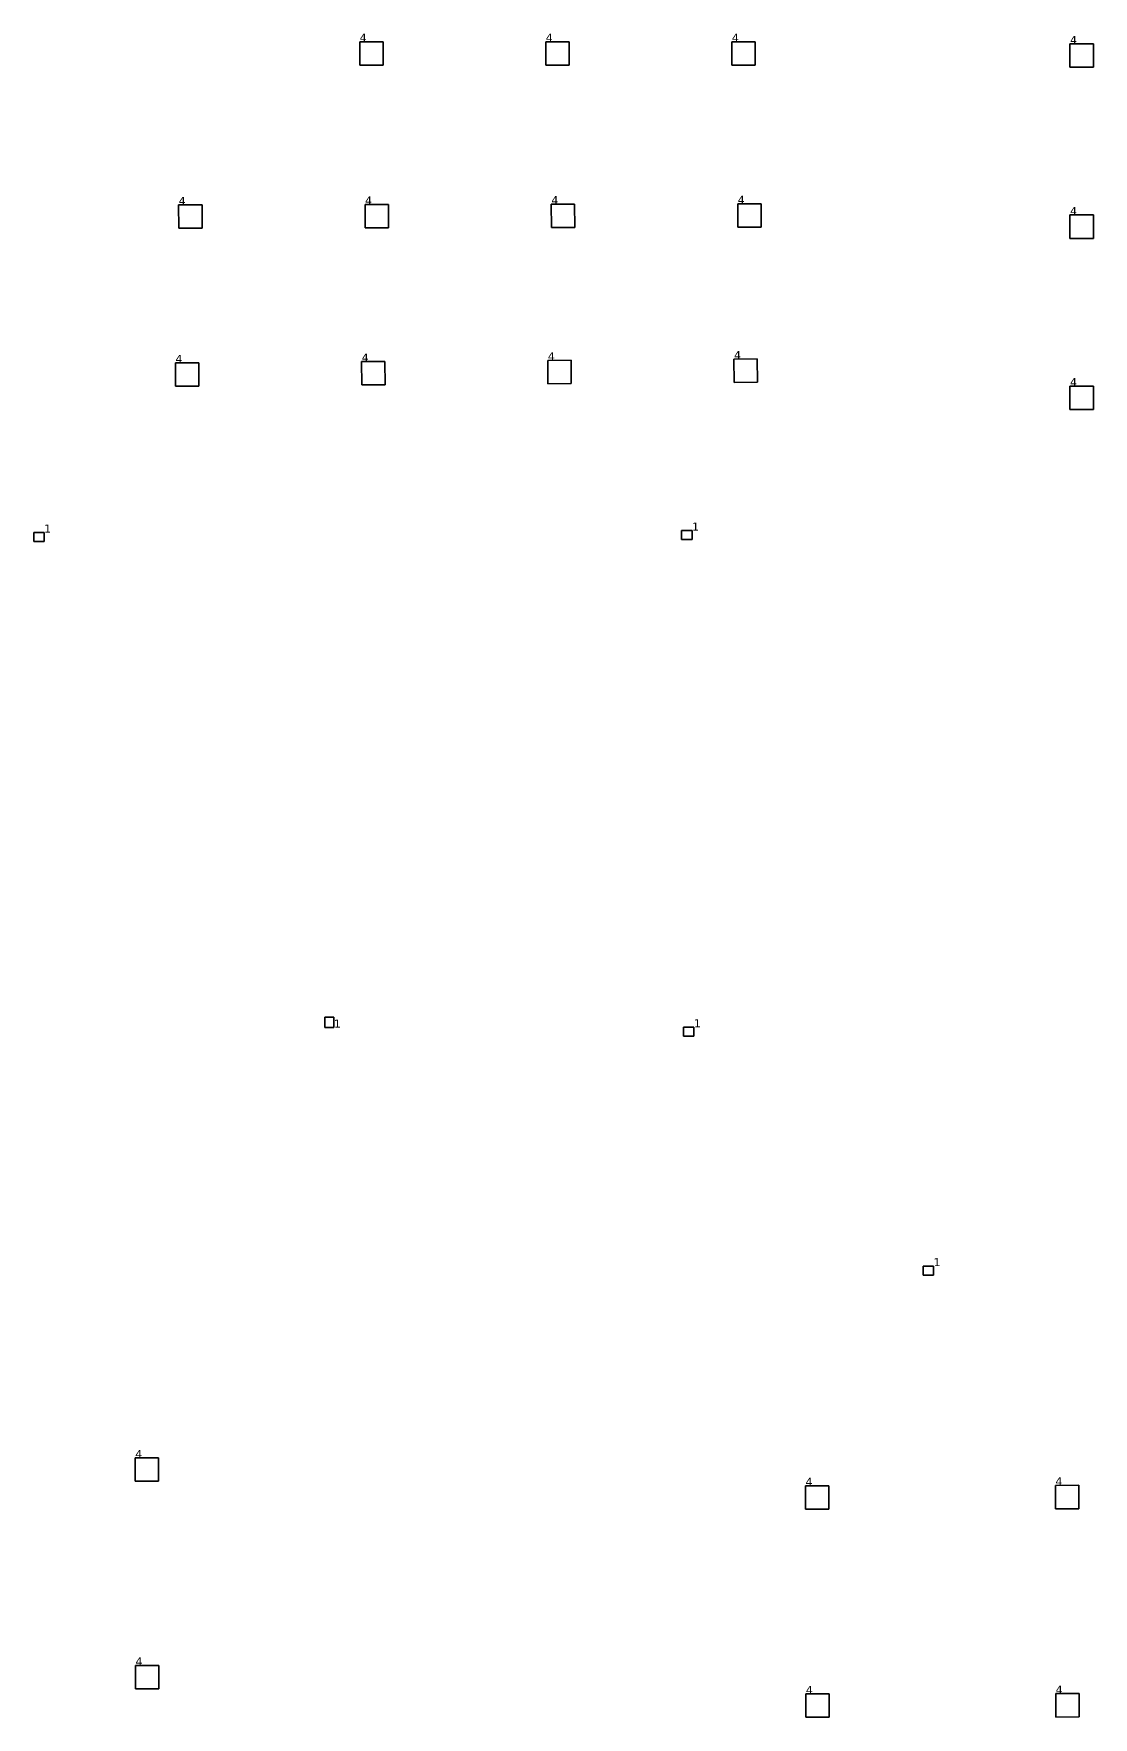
# Model space of a CAD drawing. Header units: inches. Extents: x -3 to 1235, y -1 to 963.
# Drawn here: x 104.77 to 128.6, y 105.28 to 143.14 of the extents above; entities that cross this region are included whole.
import ezdxf

# ---------------------------------------------------------------- set-up
doc = ezdxf.new("R2010")
doc.units = ezdxf.units.IN
doc.header["$MEASUREMENT"] = 0
doc.layers.add('DLX_TERR_LUM', color=7, linetype='Continuous', true_color=0x000000)
doc.layers.add('DLX_TERR_LUMKEY_IDX', color=7, linetype='Continuous', true_color=0x7f7f7f)
doc.styles.add('TableTextStyle', font='')
doc.styles.get('TableTextStyle').set_extended_font_data('VERDANA.TTF')

msp = doc.modelspace()

# ---------------------------------------------------------------- linework, layer by layer
at = {"layer": 'DLX_TERR_LUM'}
for points in [[(112.101, 142.437, 0), (112.101, 142.962, 0)], [(112.101, 142.962, 0), (112.101, 142.962, 0)], [(112.101, 142.962, 0), (112.101, 142.437, 0)], [(112.101, 142.962, 0), (112.626, 142.962, 0)], [(112.626, 142.962, 0), (112.101, 142.962, 0)], [(112.101, 142.962, 0), (112.101, 142.962, 0)], [(112.626, 142.962, 0), (112.101, 142.962, 0)], [(112.101, 142.962, 0), (112.101, 142.437, 0)], [(112.101, 142.437, 0), (112.101, 142.962, 0)], [(112.101, 142.962, 0), (112.626, 142.962, 0)], [(112.626, 142.962, 0), (112.626, 142.962, 0)], [(112.626, 142.962, 0), (112.626, 142.437, 0)], [(112.626, 142.437, 0), (112.626, 142.962, 0)], [(112.626, 142.962, 0), (112.626, 142.962, 0)], [(112.626, 142.437, 0), (112.626, 142.962, 0)], [(112.626, 142.962, 0), (112.626, 142.437, 0)], [(116.286, 142.437, 0), (116.286, 142.962, 0)], [(116.286, 142.962, 0), (116.286, 142.962, 0)], [(116.286, 142.962, 0), (116.286, 142.437, 0)], [(116.286, 142.962, 0), (116.811, 142.962, 0)], [(116.811, 142.962, 0), (116.286, 142.962, 0)], [(116.286, 142.962, 0), (116.286, 142.962, 0)], [(116.811, 142.962, 0), (116.286, 142.962, 0)], [(116.286, 142.962, 0), (116.286, 142.437, 0)], [(116.286, 142.437, 0), (116.286, 142.962, 0)], [(116.286, 142.962, 0), (116.811, 142.962, 0)], [(116.811, 142.962, 0), (116.811, 142.962, 0)], [(116.811, 142.962, 0), (116.811, 142.437, 0)], [(116.811, 142.437, 0), (116.811, 142.962, 0)], [(116.811, 142.962, 0), (116.811, 142.962, 0)], [(116.811, 142.437, 0), (116.811, 142.962, 0)], [(116.811, 142.962, 0), (116.811, 142.437, 0)], [(120.472, 142.437, 0), (120.472, 142.962, 0)], [(120.472, 142.962, 0), (120.472, 142.962, 0)], [(120.472, 142.962, 0), (120.472, 142.437, 0)], [(120.472, 142.962, 0), (120.997, 142.962, 0)], [(120.997, 142.962, 0), (120.472, 142.962, 0)], [(120.472, 142.962, 0), (120.472, 142.962, 0)], [(120.997, 142.962, 0), (120.472, 142.962, 0)], [(120.472, 142.962, 0), (120.472, 142.437, 0)], [(120.472, 142.437, 0), (120.472, 142.962, 0)], [(120.472, 142.962, 0), (120.997, 142.962, 0)], [(120.997, 142.962, 0), (120.997, 142.962, 0)], [(120.997, 142.962, 0), (120.997, 142.437, 0)], [(120.997, 142.437, 0), (120.997, 142.962, 0)], [(120.997, 142.962, 0), (120.997, 142.962, 0)], [(120.997, 142.437, 0), (120.997, 142.962, 0)], [(120.997, 142.962, 0), (120.997, 142.437, 0)], [(128.076, 142.387, 0), (128.076, 142.912, 0)], [(128.076, 142.912, 0), (128.076, 142.912, 0)], [(128.076, 142.912, 0), (128.076, 142.387, 0)], [(128.076, 142.912, 0), (128.601, 142.912, 0)], [(128.601, 142.912, 0), (128.076, 142.912, 0)], [(128.076, 142.912, 0), (128.076, 142.912, 0)], [(128.601, 142.912, 0), (128.076, 142.912, 0)], [(128.076, 142.912, 0), (128.076, 142.387, 0)], [(128.076, 142.387, 0), (128.076, 142.912, 0)], [(128.076, 142.912, 0), (128.601, 142.912, 0)], [(128.601, 142.912, 0), (128.601, 142.912, 0)], [(128.601, 142.912, 0), (128.601, 142.387, 0)], [(128.601, 142.387, 0), (128.601, 142.912, 0)], [(128.601, 142.912, 0), (128.601, 142.912, 0)], [(128.601, 142.387, 0), (128.601, 142.912, 0)], [(128.601, 142.912, 0), (128.601, 142.387, 0)], [(112.626, 142.437, 0), (112.101, 142.437, 0)], [(112.101, 142.437, 0), (112.101, 142.437, 0)], [(112.101, 142.437, 0), (112.626, 142.437, 0)], [(112.101, 142.437, 0), (112.101, 142.437, 0)], [(112.101, 142.437, 0), (112.626, 142.437, 0)], [(112.626, 142.437, 0), (112.101, 142.437, 0)], [(112.626, 142.437, 0), (112.626, 142.437, 0)], [(112.626, 142.437, 0), (112.626, 142.437, 0)], [(116.811, 142.437, 0), (116.286, 142.437, 0)], [(116.286, 142.437, 0), (116.286, 142.437, 0)], [(116.286, 142.437, 0), (116.811, 142.437, 0)], [(116.286, 142.437, 0), (116.286, 142.437, 0)], [(116.286, 142.437, 0), (116.811, 142.437, 0)], [(116.811, 142.437, 0), (116.286, 142.437, 0)], [(116.811, 142.437, 0), (116.811, 142.437, 0)], [(116.811, 142.437, 0), (116.811, 142.437, 0)], [(120.997, 142.437, 0), (120.472, 142.437, 0)], [(120.472, 142.437, 0), (120.472, 142.437, 0)], [(120.472, 142.437, 0), (120.997, 142.437, 0)], [(120.472, 142.437, 0), (120.472, 142.437, 0)], [(120.472, 142.437, 0), (120.997, 142.437, 0)], [(120.997, 142.437, 0), (120.472, 142.437, 0)], [(120.997, 142.437, 0), (120.997, 142.437, 0)], [(120.997, 142.437, 0), (120.997, 142.437, 0)], [(128.601, 142.387, 0), (128.076, 142.387, 0)], [(128.076, 142.387, 0), (128.076, 142.387, 0)], [(128.076, 142.387, 0), (128.601, 142.387, 0)], [(128.076, 142.387, 0), (128.076, 142.387, 0)], [(128.076, 142.387, 0), (128.601, 142.387, 0)], [(128.601, 142.387, 0), (128.076, 142.387, 0)], [(128.601, 142.387, 0), (128.601, 142.387, 0)], [(128.601, 142.387, 0), (128.601, 142.387, 0)], [(108.03, 139.293, 0), (108.555, 139.294, 0)], [(108.555, 139.294, 0), (108.03, 139.293, 0)], [(108.555, 139.294, 0), (108.03, 139.293, 0)], [(108.03, 139.293, 0), (108.555, 139.294, 0)], [(108.031, 138.768, 0), (108.03, 139.293, 0)], [(108.03, 139.293, 0), (108.03, 139.293, 0)], [(108.03, 139.293, 0), (108.031, 138.768, 0)], [(108.03, 139.293, 0), (108.03, 139.293, 0)], [(108.03, 139.293, 0), (108.031, 138.768, 0)], [(108.031, 138.768, 0), (108.03, 139.293, 0)], [(108.555, 139.294, 0), (108.555, 139.294, 0)], [(108.555, 139.294, 0), (108.556, 138.769, 0)], [(108.556, 138.769, 0), (108.555, 139.294, 0)], [(108.555, 139.294, 0), (108.555, 139.294, 0)], [(108.556, 138.769, 0), (108.555, 139.294, 0)], [(108.555, 139.294, 0), (108.556, 138.769, 0)], [(112.221, 139.301, 0), (112.746, 139.302, 0)], [(112.746, 139.302, 0), (112.221, 139.301, 0)], [(112.746, 139.302, 0), (112.221, 139.301, 0)], [(112.221, 139.301, 0), (112.746, 139.302, 0)], [(112.222, 138.776, 0), (112.221, 139.301, 0)], [(112.221, 139.301, 0), (112.221, 139.301, 0)], [(112.221, 139.301, 0), (112.222, 138.776, 0)], [(112.221, 139.301, 0), (112.221, 139.301, 0)], [(112.221, 139.301, 0), (112.222, 138.776, 0)], [(112.222, 138.776, 0), (112.221, 139.301, 0)], [(112.746, 139.302, 0), (112.746, 139.302, 0)], [(112.746, 139.302, 0), (112.747, 138.777, 0)], [(112.747, 138.777, 0), (112.746, 139.302, 0)], [(112.746, 139.302, 0), (112.746, 139.302, 0)], [(112.747, 138.777, 0), (112.746, 139.302, 0)], [(112.746, 139.302, 0), (112.747, 138.777, 0)], [(116.411, 139.309, 0), (116.936, 139.31, 0)], [(116.936, 139.31, 0), (116.411, 139.309, 0)], [(116.936, 139.31, 0), (116.411, 139.309, 0)], [(116.411, 139.309, 0), (116.936, 139.31, 0)], [(116.412, 138.784, 0), (116.411, 139.309, 0)], [(116.411, 139.309, 0), (116.411, 139.309, 0)], [(116.411, 139.309, 0), (116.412, 138.784, 0)], [(116.411, 139.309, 0), (116.411, 139.309, 0)], [(116.411, 139.309, 0), (116.412, 138.784, 0)], [(116.412, 138.784, 0), (116.411, 139.309, 0)], [(116.936, 139.31, 0), (116.936, 139.31, 0)], [(116.936, 139.31, 0), (116.937, 138.785, 0)], [(116.937, 138.785, 0), (116.936, 139.31, 0)], [(116.936, 139.31, 0), (116.936, 139.31, 0)], [(116.937, 138.785, 0), (116.936, 139.31, 0)], [(116.936, 139.31, 0), (116.937, 138.785, 0)], [(120.602, 139.317, 0), (121.127, 139.318, 0)], [(121.127, 139.318, 0), (120.602, 139.317, 0)], [(121.127, 139.318, 0), (120.602, 139.317, 0)], [(120.602, 139.317, 0), (121.127, 139.318, 0)], [(120.603, 138.792, 0), (120.602, 139.317, 0)], [(120.602, 139.317, 0), (120.602, 139.317, 0)], [(120.602, 139.317, 0), (120.603, 138.792, 0)], [(120.602, 139.317, 0), (120.602, 139.317, 0)], [(120.602, 139.317, 0), (120.603, 138.792, 0)], [(120.603, 138.792, 0), (120.602, 139.317, 0)], [(121.127, 139.318, 0), (121.127, 139.318, 0)], [(121.127, 139.318, 0), (121.128, 138.793, 0)], [(121.128, 138.793, 0), (121.127, 139.318, 0)], [(121.127, 139.318, 0), (121.127, 139.318, 0)], [(121.128, 138.793, 0), (121.127, 139.318, 0)], [(121.127, 139.318, 0), (121.128, 138.793, 0)], [(128.076, 138.54, 0), (128.076, 139.065, 0)], [(128.076, 139.065, 0), (128.076, 139.065, 0)], [(128.076, 139.065, 0), (128.076, 138.54, 0)], [(128.076, 139.065, 0), (128.601, 139.065, 0)], [(128.601, 139.065, 0), (128.076, 139.065, 0)], [(128.076, 139.065, 0), (128.076, 139.065, 0)], [(128.601, 139.065, 0), (128.076, 139.065, 0)], [(128.076, 139.065, 0), (128.076, 138.54, 0)], [(128.076, 138.54, 0), (128.076, 139.065, 0)], [(128.076, 139.065, 0), (128.601, 139.065, 0)], [(128.601, 139.065, 0), (128.601, 139.065, 0)], [(128.601, 139.065, 0), (128.601, 138.54, 0)], [(128.601, 138.54, 0), (128.601, 139.065, 0)], [(128.601, 139.065, 0), (128.601, 139.065, 0)], [(128.601, 138.54, 0), (128.601, 139.065, 0)], [(128.601, 139.065, 0), (128.601, 138.54, 0)], [(108.556, 138.769, 0), (108.031, 138.768, 0)], [(108.031, 138.768, 0), (108.556, 138.769, 0)], [(108.031, 138.768, 0), (108.556, 138.769, 0)], [(108.556, 138.769, 0), (108.031, 138.768, 0)], [(108.031, 138.768, 0), (108.031, 138.768, 0)], [(108.031, 138.768, 0), (108.031, 138.768, 0)], [(108.556, 138.769, 0), (108.556, 138.769, 0)], [(108.556, 138.769, 0), (108.556, 138.769, 0)], [(112.747, 138.777, 0), (112.222, 138.776, 0)], [(112.222, 138.776, 0), (112.747, 138.777, 0)], [(112.222, 138.776, 0), (112.747, 138.777, 0)], [(112.747, 138.777, 0), (112.222, 138.776, 0)], [(112.222, 138.776, 0), (112.222, 138.776, 0)], [(112.222, 138.776, 0), (112.222, 138.776, 0)], [(112.747, 138.777, 0), (112.747, 138.777, 0)], [(112.747, 138.777, 0), (112.747, 138.777, 0)], [(116.937, 138.785, 0), (116.412, 138.784, 0)], [(116.412, 138.784, 0), (116.937, 138.785, 0)], [(116.412, 138.784, 0), (116.937, 138.785, 0)], [(116.937, 138.785, 0), (116.412, 138.784, 0)], [(116.412, 138.784, 0), (116.412, 138.784, 0)], [(116.412, 138.784, 0), (116.412, 138.784, 0)], [(116.937, 138.785, 0), (116.937, 138.785, 0)], [(116.937, 138.785, 0), (116.937, 138.785, 0)], [(121.128, 138.793, 0), (120.603, 138.792, 0)], [(120.603, 138.792, 0), (121.128, 138.793, 0)], [(120.603, 138.792, 0), (121.128, 138.793, 0)], [(121.128, 138.793, 0), (120.603, 138.792, 0)], [(120.603, 138.792, 0), (120.603, 138.792, 0)], [(120.603, 138.792, 0), (120.603, 138.792, 0)], [(121.128, 138.793, 0), (121.128, 138.793, 0)], [(121.128, 138.793, 0), (121.128, 138.793, 0)], [(128.601, 138.54, 0), (128.076, 138.54, 0)], [(128.076, 138.54, 0), (128.076, 138.54, 0)], [(128.076, 138.54, 0), (128.601, 138.54, 0)], [(128.076, 138.54, 0), (128.076, 138.54, 0)], [(128.076, 138.54, 0), (128.601, 138.54, 0)], [(128.601, 138.54, 0), (128.076, 138.54, 0)], [(128.601, 138.54, 0), (128.601, 138.54, 0)], [(128.601, 138.54, 0), (128.601, 138.54, 0)], [(107.958, 135.74, 0), (108.483, 135.743, 0)], [(108.483, 135.743, 0), (107.958, 135.74, 0)], [(108.483, 135.743, 0), (107.958, 135.74, 0)], [(107.958, 135.74, 0), (108.483, 135.743, 0)], [(107.962, 135.215, 0), (107.958, 135.74, 0)], [(107.958, 135.74, 0), (107.958, 135.74, 0)], [(107.958, 135.74, 0), (107.962, 135.215, 0)], [(107.958, 135.74, 0), (107.958, 135.74, 0)], [(107.958, 135.74, 0), (107.962, 135.215, 0)], [(107.962, 135.215, 0), (107.958, 135.74, 0)], [(108.483, 135.743, 0), (108.483, 135.743, 0)], [(108.483, 135.743, 0), (108.487, 135.218, 0)], [(108.487, 135.218, 0), (108.483, 135.743, 0)], [(108.483, 135.743, 0), (108.483, 135.743, 0)], [(108.487, 135.218, 0), (108.483, 135.743, 0)], [(108.483, 135.743, 0), (108.487, 135.218, 0)], [(112.145, 135.768, 0), (112.67, 135.771, 0)], [(112.67, 135.771, 0), (112.145, 135.768, 0)], [(112.67, 135.771, 0), (112.145, 135.768, 0)], [(112.145, 135.768, 0), (112.67, 135.771, 0)], [(112.149, 135.243, 0), (112.145, 135.768, 0)], [(112.145, 135.768, 0), (112.145, 135.768, 0)], [(112.145, 135.768, 0), (112.149, 135.243, 0)], [(112.145, 135.768, 0), (112.145, 135.768, 0)], [(112.145, 135.768, 0), (112.149, 135.243, 0)], [(112.149, 135.243, 0), (112.145, 135.768, 0)], [(112.67, 135.771, 0), (112.67, 135.771, 0)], [(112.67, 135.771, 0), (112.674, 135.246, 0)], [(112.674, 135.246, 0), (112.67, 135.771, 0)], [(112.67, 135.771, 0), (112.67, 135.771, 0)], [(112.674, 135.246, 0), (112.67, 135.771, 0)], [(112.67, 135.771, 0), (112.674, 135.246, 0)], [(116.332, 135.796, 0), (116.857, 135.8, 0)], [(116.857, 135.8, 0), (116.332, 135.796, 0)], [(116.857, 135.8, 0), (116.332, 135.796, 0)], [(116.332, 135.796, 0), (116.857, 135.8, 0)], [(116.335, 135.271, 0), (116.332, 135.796, 0)], [(116.332, 135.796, 0), (116.332, 135.796, 0)], [(116.332, 135.796, 0), (116.335, 135.271, 0)], [(116.332, 135.796, 0), (116.332, 135.796, 0)], [(116.332, 135.796, 0), (116.335, 135.271, 0)], [(116.335, 135.271, 0), (116.332, 135.796, 0)], [(116.857, 135.8, 0), (116.857, 135.8, 0)], [(116.857, 135.8, 0), (116.86, 135.275, 0)], [(116.86, 135.275, 0), (116.857, 135.8, 0)], [(116.857, 135.8, 0), (116.857, 135.8, 0)], [(116.86, 135.275, 0), (116.857, 135.8, 0)], [(116.857, 135.8, 0), (116.86, 135.275, 0)], [(120.519, 135.824, 0), (121.044, 135.828, 0)], [(121.044, 135.828, 0), (120.519, 135.824, 0)], [(121.044, 135.828, 0), (120.519, 135.824, 0)], [(120.519, 135.824, 0), (121.044, 135.828, 0)], [(120.522, 135.299, 0), (120.519, 135.824, 0)], [(120.519, 135.824, 0), (120.519, 135.824, 0)], [(120.519, 135.824, 0), (120.522, 135.299, 0)], [(120.519, 135.824, 0), (120.519, 135.824, 0)], [(120.519, 135.824, 0), (120.522, 135.299, 0)], [(120.522, 135.299, 0), (120.519, 135.824, 0)], [(121.044, 135.828, 0), (121.044, 135.828, 0)], [(121.044, 135.828, 0), (121.047, 135.303, 0)], [(121.047, 135.303, 0), (121.044, 135.828, 0)], [(121.044, 135.828, 0), (121.044, 135.828, 0)], [(121.047, 135.303, 0), (121.044, 135.828, 0)], [(121.044, 135.828, 0), (121.047, 135.303, 0)], [(108.487, 135.218, 0), (107.962, 135.215, 0)], [(107.962, 135.215, 0), (108.487, 135.218, 0)], [(107.962, 135.215, 0), (108.487, 135.218, 0)], [(108.487, 135.218, 0), (107.962, 135.215, 0)], [(107.962, 135.215, 0), (107.962, 135.215, 0)], [(107.962, 135.215, 0), (107.962, 135.215, 0)], [(108.487, 135.218, 0), (108.487, 135.218, 0)], [(108.487, 135.218, 0), (108.487, 135.218, 0)], [(112.674, 135.246, 0), (112.149, 135.243, 0)], [(112.149, 135.243, 0), (112.674, 135.246, 0)], [(112.149, 135.243, 0), (112.674, 135.246, 0)], [(112.674, 135.246, 0), (112.149, 135.243, 0)], [(112.149, 135.243, 0), (112.149, 135.243, 0)], [(112.149, 135.243, 0), (112.149, 135.243, 0)], [(112.674, 135.246, 0), (112.674, 135.246, 0)], [(112.674, 135.246, 0), (112.674, 135.246, 0)], [(116.86, 135.275, 0), (116.335, 135.271, 0)], [(116.335, 135.271, 0), (116.86, 135.275, 0)], [(116.335, 135.271, 0), (116.86, 135.275, 0)], [(116.86, 135.275, 0), (116.335, 135.271, 0)], [(116.335, 135.271, 0), (116.335, 135.271, 0)], [(116.335, 135.271, 0), (116.335, 135.271, 0)], [(116.86, 135.275, 0), (116.86, 135.275, 0)], [(116.86, 135.275, 0), (116.86, 135.275, 0)], [(121.047, 135.303, 0), (120.522, 135.299, 0)], [(120.522, 135.299, 0), (121.047, 135.303, 0)], [(120.522, 135.299, 0), (121.047, 135.303, 0)], [(121.047, 135.303, 0), (120.522, 135.299, 0)], [(120.522, 135.299, 0), (120.522, 135.299, 0)], [(120.522, 135.299, 0), (120.522, 135.299, 0)], [(121.047, 135.303, 0), (121.047, 135.303, 0)], [(121.047, 135.303, 0), (121.047, 135.303, 0)], [(128.076, 134.693, 0), (128.076, 135.218, 0)], [(128.076, 135.218, 0), (128.076, 135.218, 0)], [(128.076, 135.218, 0), (128.076, 134.693, 0)], [(128.076, 135.218, 0), (128.601, 135.218, 0)], [(128.601, 135.218, 0), (128.076, 135.218, 0)], [(128.076, 135.218, 0), (128.076, 135.218, 0)], [(128.601, 135.218, 0), (128.076, 135.218, 0)], [(128.076, 135.218, 0), (128.076, 134.693, 0)], [(128.076, 134.693, 0), (128.076, 135.218, 0)], [(128.076, 135.218, 0), (128.601, 135.218, 0)], [(128.601, 135.218, 0), (128.601, 135.218, 0)], [(128.601, 135.218, 0), (128.601, 134.693, 0)], [(128.601, 134.693, 0), (128.601, 135.218, 0)], [(128.601, 135.218, 0), (128.601, 135.218, 0)], [(128.601, 134.693, 0), (128.601, 135.218, 0)], [(128.601, 135.218, 0), (128.601, 134.693, 0)], [(128.601, 134.693, 0), (128.076, 134.693, 0)], [(128.076, 134.693, 0), (128.076, 134.693, 0)], [(128.076, 134.693, 0), (128.601, 134.693, 0)], [(128.076, 134.693, 0), (128.076, 134.693, 0)], [(128.076, 134.693, 0), (128.601, 134.693, 0)], [(128.601, 134.693, 0), (128.076, 134.693, 0)], [(128.601, 134.693, 0), (128.601, 134.693, 0)], [(128.601, 134.693, 0), (128.601, 134.693, 0)], [(104.769, 131.923, 0), (105.004, 131.924, 0)], [(105.004, 131.924, 0), (104.769, 131.923, 0)], [(105.004, 131.924, 0), (104.769, 131.923, 0)], [(104.769, 131.923, 0), (105.004, 131.924, 0)], [(104.77, 131.723, 0), (104.769, 131.923, 0)], [(104.769, 131.923, 0), (104.769, 131.923, 0)], [(104.769, 131.923, 0), (104.77, 131.723, 0)], [(104.769, 131.923, 0), (104.769, 131.923, 0)], [(104.769, 131.923, 0), (104.77, 131.723, 0)], [(104.77, 131.723, 0), (104.769, 131.923, 0)], [(105.004, 131.924, 0), (105.005, 131.724, 0)], [(105.005, 131.724, 0), (105.004, 131.924, 0)], [(105.004, 131.924, 0), (105.004, 131.924, 0)], [(105.004, 131.924, 0), (105.004, 131.924, 0)], [(105.005, 131.724, 0), (105.004, 131.924, 0)], [(105.004, 131.924, 0), (105.005, 131.724, 0)], [(119.34, 131.967, 0), (119.575, 131.968, 0)], [(119.575, 131.968, 0), (119.34, 131.967, 0)], [(119.575, 131.968, 0), (119.34, 131.967, 0)], [(119.34, 131.967, 0), (119.575, 131.968, 0)], [(119.341, 131.767, 0), (119.34, 131.967, 0)], [(119.34, 131.967, 0), (119.34, 131.967, 0)], [(119.34, 131.967, 0), (119.341, 131.767, 0)], [(119.34, 131.967, 0), (119.34, 131.967, 0)], [(119.34, 131.967, 0), (119.341, 131.767, 0)], [(119.341, 131.767, 0), (119.34, 131.967, 0)], [(119.576, 131.768, 0), (119.341, 131.767, 0)], [(119.341, 131.767, 0), (119.576, 131.768, 0)], [(119.341, 131.767, 0), (119.576, 131.768, 0)], [(119.576, 131.768, 0), (119.341, 131.767, 0)], [(119.341, 131.767, 0), (119.341, 131.767, 0)], [(119.341, 131.767, 0), (119.341, 131.767, 0)], [(119.575, 131.968, 0), (119.576, 131.768, 0)], [(119.576, 131.768, 0), (119.575, 131.968, 0)], [(119.575, 131.968, 0), (119.575, 131.968, 0)], [(119.575, 131.968, 0), (119.575, 131.968, 0)], [(119.576, 131.768, 0), (119.575, 131.968, 0)], [(119.575, 131.968, 0), (119.576, 131.768, 0)], [(119.576, 131.768, 0), (119.576, 131.768, 0)], [(119.576, 131.768, 0), (119.576, 131.768, 0)], [(105.005, 131.724, 0), (104.77, 131.723, 0)], [(104.77, 131.723, 0), (105.005, 131.724, 0)], [(104.77, 131.723, 0), (105.005, 131.724, 0)], [(105.005, 131.724, 0), (104.77, 131.723, 0)], [(104.77, 131.723, 0), (104.77, 131.723, 0)], [(104.77, 131.723, 0), (104.77, 131.723, 0)], [(105.005, 131.724, 0), (105.005, 131.724, 0)], [(105.005, 131.724, 0), (105.005, 131.724, 0)], [(111.321, 121.027, 0), (111.521, 121.027, 0)], [(111.521, 121.027, 0), (111.321, 121.027, 0)], [(111.321, 121.027, 0), (111.321, 121.027, 0)], [(111.321, 120.792, 0), (111.321, 121.027, 0)], [(111.321, 121.027, 0), (111.321, 121.027, 0)], [(111.321, 121.027, 0), (111.321, 120.792, 0)], [(111.521, 121.027, 0), (111.321, 121.027, 0)], [(111.321, 121.027, 0), (111.321, 120.792, 0)], [(111.321, 121.027, 0), (111.521, 121.027, 0)], [(111.321, 120.792, 0), (111.321, 121.027, 0)], [(111.521, 120.792, 0), (111.321, 120.792, 0)], [(111.321, 120.792, 0), (111.321, 120.792, 0)], [(111.321, 120.792, 0), (111.521, 120.792, 0)], [(111.321, 120.792, 0), (111.321, 120.792, 0)], [(111.321, 120.792, 0), (111.521, 120.792, 0)], [(111.521, 120.792, 0), (111.321, 120.792, 0)], [(111.521, 121.027, 0), (111.521, 121.027, 0)], [(111.521, 121.027, 0), (111.521, 120.792, 0)], [(111.521, 120.792, 0), (111.521, 121.027, 0)], [(111.521, 121.027, 0), (111.521, 121.027, 0)], [(111.521, 120.792, 0), (111.521, 121.027, 0)], [(111.521, 121.027, 0), (111.521, 120.792, 0)], [(111.521, 120.792, 0), (111.521, 120.792, 0)], [(111.521, 120.792, 0), (111.521, 120.792, 0)], [(119.382, 120.6, 0), (119.382, 120.8, 0)], [(119.382, 120.8, 0), (119.382, 120.8, 0)], [(119.382, 120.8, 0), (119.382, 120.6, 0)], [(119.382, 120.8, 0), (119.618, 120.8, 0)], [(119.618, 120.8, 0), (119.382, 120.8, 0)], [(119.382, 120.8, 0), (119.382, 120.8, 0)], [(119.382, 120.8, 0), (119.382, 120.6, 0)], [(119.618, 120.8, 0), (119.382, 120.8, 0)], [(119.382, 120.6, 0), (119.382, 120.8, 0)], [(119.382, 120.8, 0), (119.618, 120.8, 0)], [(119.618, 120.8, 0), (119.618, 120.6, 0)], [(119.618, 120.6, 0), (119.618, 120.8, 0)], [(119.618, 120.8, 0), (119.618, 120.8, 0)], [(119.618, 120.8, 0), (119.618, 120.8, 0)], [(119.618, 120.6, 0), (119.618, 120.8, 0)], [(119.618, 120.8, 0), (119.618, 120.6, 0)], [(119.618, 120.6, 0), (119.382, 120.6, 0)], [(119.382, 120.6, 0), (119.382, 120.6, 0)], [(119.382, 120.6, 0), (119.618, 120.6, 0)], [(119.382, 120.6, 0), (119.382, 120.6, 0)], [(119.382, 120.6, 0), (119.618, 120.6, 0)], [(119.618, 120.6, 0), (119.382, 120.6, 0)], [(119.618, 120.6, 0), (119.618, 120.6, 0)], [(119.618, 120.6, 0), (119.618, 120.6, 0)], [(124.774, 115.426, 0), (125.009, 115.427, 0)], [(125.009, 115.427, 0), (124.774, 115.426, 0)], [(125.009, 115.427, 0), (124.774, 115.426, 0)], [(124.774, 115.426, 0), (125.009, 115.427, 0)], [(124.774, 115.226, 0), (124.774, 115.426, 0)], [(124.774, 115.426, 0), (124.774, 115.426, 0)], [(124.774, 115.426, 0), (124.774, 115.226, 0)], [(124.774, 115.426, 0), (124.774, 115.426, 0)], [(124.774, 115.426, 0), (124.774, 115.226, 0)], [(124.774, 115.226, 0), (124.774, 115.426, 0)], [(125.009, 115.227, 0), (124.774, 115.226, 0)], [(124.774, 115.226, 0), (125.009, 115.227, 0)], [(124.774, 115.226, 0), (125.009, 115.227, 0)], [(125.009, 115.227, 0), (124.774, 115.226, 0)], [(124.774, 115.226, 0), (124.774, 115.226, 0)], [(124.774, 115.226, 0), (124.774, 115.226, 0)], [(125.009, 115.427, 0), (125.009, 115.227, 0)], [(125.009, 115.227, 0), (125.009, 115.427, 0)], [(125.009, 115.427, 0), (125.009, 115.427, 0)], [(125.009, 115.427, 0), (125.009, 115.427, 0)], [(125.009, 115.227, 0), (125.009, 115.427, 0)], [(125.009, 115.427, 0), (125.009, 115.227, 0)], [(125.009, 115.227, 0), (125.009, 115.227, 0)], [(125.009, 115.227, 0), (125.009, 115.227, 0)], [(107.053, 111.113, 0), (107.578, 111.114, 0)], [(107.578, 111.114, 0), (107.053, 111.113, 0)], [(107.578, 111.114, 0), (107.053, 111.113, 0)], [(107.053, 111.113, 0), (107.578, 111.114, 0)], [(107.054, 110.588, 0), (107.053, 111.113, 0)], [(107.053, 111.113, 0), (107.053, 111.113, 0)], [(107.053, 111.113, 0), (107.054, 110.588, 0)], [(107.053, 111.113, 0), (107.053, 111.113, 0)], [(107.053, 111.113, 0), (107.054, 110.588, 0)], [(107.054, 110.588, 0), (107.053, 111.113, 0)], [(107.578, 111.114, 0), (107.578, 111.114, 0)], [(107.578, 111.114, 0), (107.579, 110.589, 0)], [(107.579, 110.589, 0), (107.578, 111.114, 0)], [(107.578, 111.114, 0), (107.578, 111.114, 0)], [(107.579, 110.589, 0), (107.578, 111.114, 0)], [(107.578, 111.114, 0), (107.579, 110.589, 0)], [(107.579, 110.589, 0), (107.054, 110.588, 0)], [(107.054, 110.588, 0), (107.579, 110.589, 0)], [(107.054, 110.588, 0), (107.579, 110.589, 0)], [(107.579, 110.589, 0), (107.054, 110.588, 0)], [(107.054, 110.588, 0), (107.054, 110.588, 0)], [(107.054, 110.588, 0), (107.054, 110.588, 0)], [(107.579, 110.589, 0), (107.579, 110.589, 0)], [(107.579, 110.589, 0), (107.579, 110.589, 0)], [(122.129, 110.489, 0), (122.654, 110.49, 0)], [(122.654, 110.49, 0), (122.129, 110.489, 0)], [(122.654, 110.49, 0), (122.129, 110.489, 0)], [(122.129, 110.489, 0), (122.654, 110.49, 0)], [(122.13, 109.964, 0), (122.129, 110.489, 0)], [(122.129, 110.489, 0), (122.129, 110.489, 0)], [(122.129, 110.489, 0), (122.13, 109.964, 0)], [(122.129, 110.489, 0), (122.129, 110.489, 0)], [(122.129, 110.489, 0), (122.13, 109.964, 0)], [(122.13, 109.964, 0), (122.129, 110.489, 0)], [(122.654, 110.49, 0), (122.654, 110.49, 0)], [(122.654, 110.49, 0), (122.655, 109.965, 0)], [(122.655, 109.965, 0), (122.654, 110.49, 0)], [(122.654, 110.49, 0), (122.654, 110.49, 0)], [(122.655, 109.965, 0), (122.654, 110.49, 0)], [(122.654, 110.49, 0), (122.655, 109.965, 0)], [(127.747, 110.497, 0), (128.272, 110.498, 0)], [(128.272, 110.498, 0), (127.747, 110.497, 0)], [(128.272, 110.498, 0), (127.747, 110.497, 0)], [(127.747, 110.497, 0), (128.272, 110.498, 0)], [(127.748, 109.972, 0), (127.747, 110.497, 0)], [(127.747, 110.497, 0), (127.747, 110.497, 0)], [(127.747, 110.497, 0), (127.748, 109.972, 0)], [(127.747, 110.497, 0), (127.747, 110.497, 0)], [(127.747, 110.497, 0), (127.748, 109.972, 0)], [(127.748, 109.972, 0), (127.747, 110.497, 0)], [(128.272, 110.498, 0), (128.272, 110.498, 0)], [(128.272, 110.498, 0), (128.273, 109.973, 0)], [(128.273, 109.973, 0), (128.272, 110.498, 0)], [(128.272, 110.498, 0), (128.272, 110.498, 0)], [(128.273, 109.973, 0), (128.272, 110.498, 0)], [(128.272, 110.498, 0), (128.273, 109.973, 0)], [(122.655, 109.965, 0), (122.13, 109.964, 0)], [(122.13, 109.964, 0), (122.655, 109.965, 0)], [(122.13, 109.964, 0), (122.655, 109.965, 0)], [(122.655, 109.965, 0), (122.13, 109.964, 0)], [(122.13, 109.964, 0), (122.13, 109.964, 0)], [(122.13, 109.964, 0), (122.13, 109.964, 0)], [(122.655, 109.965, 0), (122.655, 109.965, 0)], [(122.655, 109.965, 0), (122.655, 109.965, 0)], [(128.273, 109.973, 0), (127.748, 109.972, 0)], [(127.748, 109.972, 0), (128.273, 109.973, 0)], [(127.748, 109.972, 0), (128.273, 109.973, 0)], [(128.273, 109.973, 0), (127.748, 109.972, 0)], [(127.748, 109.972, 0), (127.748, 109.972, 0)], [(127.748, 109.972, 0), (127.748, 109.972, 0)], [(128.273, 109.973, 0), (128.273, 109.973, 0)], [(128.273, 109.973, 0), (128.273, 109.973, 0)], [(107.059, 106.448, 0), (107.584, 106.449, 0)], [(107.584, 106.449, 0), (107.059, 106.448, 0)], [(107.584, 106.449, 0), (107.059, 106.448, 0)], [(107.059, 106.448, 0), (107.584, 106.449, 0)], [(107.06, 105.923, 0), (107.059, 106.448, 0)], [(107.059, 106.448, 0), (107.059, 106.448, 0)], [(107.059, 106.448, 0), (107.06, 105.923, 0)], [(107.059, 106.448, 0), (107.059, 106.448, 0)], [(107.059, 106.448, 0), (107.06, 105.923, 0)], [(107.06, 105.923, 0), (107.059, 106.448, 0)], [(107.584, 106.449, 0), (107.584, 106.449, 0)], [(107.584, 106.449, 0), (107.585, 105.924, 0)], [(107.585, 105.924, 0), (107.584, 106.449, 0)], [(107.584, 106.449, 0), (107.584, 106.449, 0)], [(107.585, 105.924, 0), (107.584, 106.449, 0)], [(107.584, 106.449, 0), (107.585, 105.924, 0)], [(107.585, 105.924, 0), (107.06, 105.923, 0)], [(107.06, 105.923, 0), (107.585, 105.924, 0)], [(107.06, 105.923, 0), (107.585, 105.924, 0)], [(107.585, 105.924, 0), (107.06, 105.923, 0)], [(107.06, 105.923, 0), (107.06, 105.923, 0)], [(107.06, 105.923, 0), (107.06, 105.923, 0)], [(107.585, 105.924, 0), (107.585, 105.924, 0)], [(107.585, 105.924, 0), (107.585, 105.924, 0)], [(122.136, 105.281, 0), (122.135, 105.806, 0)], [(122.135, 105.806, 0), (122.135, 105.806, 0)], [(122.135, 105.806, 0), (122.136, 105.281, 0)], [(122.135, 105.806, 0), (122.66, 105.806, 0)], [(122.66, 105.806, 0), (122.135, 105.806, 0)], [(122.135, 105.806, 0), (122.135, 105.806, 0)], [(122.66, 105.806, 0), (122.135, 105.806, 0)], [(122.135, 105.806, 0), (122.136, 105.281, 0)], [(122.136, 105.281, 0), (122.135, 105.806, 0)], [(122.135, 105.806, 0), (122.66, 105.806, 0)], [(122.66, 105.806, 0), (122.66, 105.806, 0)], [(122.66, 105.806, 0), (122.661, 105.281, 0)], [(122.661, 105.281, 0), (122.66, 105.806, 0)], [(122.66, 105.806, 0), (122.66, 105.806, 0)], [(122.661, 105.281, 0), (122.66, 105.806, 0)], [(122.66, 105.806, 0), (122.661, 105.281, 0)], [(127.754, 105.813, 0), (128.279, 105.814, 0)], [(128.279, 105.814, 0), (127.754, 105.813, 0)], [(128.279, 105.814, 0), (127.754, 105.813, 0)], [(127.754, 105.813, 0), (128.279, 105.814, 0)], [(127.754, 105.288, 0), (127.754, 105.813, 0)], [(127.754, 105.813, 0), (127.754, 105.813, 0)], [(127.754, 105.813, 0), (127.754, 105.288, 0)], [(127.754, 105.813, 0), (127.754, 105.813, 0)], [(127.754, 105.813, 0), (127.754, 105.288, 0)], [(127.754, 105.288, 0), (127.754, 105.813, 0)], [(128.279, 105.814, 0), (128.279, 105.814, 0)], [(128.279, 105.814, 0), (128.279, 105.289, 0)], [(128.279, 105.289, 0), (128.279, 105.814, 0)], [(128.279, 105.814, 0), (128.279, 105.814, 0)], [(128.279, 105.289, 0), (128.279, 105.814, 0)], [(128.279, 105.814, 0), (128.279, 105.289, 0)], [(122.661, 105.281, 0), (122.136, 105.281, 0)], [(122.136, 105.281, 0), (122.136, 105.281, 0)], [(122.136, 105.281, 0), (122.661, 105.281, 0)], [(122.136, 105.281, 0), (122.136, 105.281, 0)], [(122.136, 105.281, 0), (122.661, 105.281, 0)], [(122.661, 105.281, 0), (122.136, 105.281, 0)], [(122.661, 105.281, 0), (122.661, 105.281, 0)], [(122.661, 105.281, 0), (122.661, 105.281, 0)], [(128.279, 105.289, 0), (127.754, 105.288, 0)], [(127.754, 105.288, 0), (128.279, 105.289, 0)], [(127.754, 105.288, 0), (128.279, 105.289, 0)], [(128.279, 105.289, 0), (127.754, 105.288, 0)], [(127.754, 105.288, 0), (127.754, 105.288, 0)], [(127.754, 105.288, 0), (127.754, 105.288, 0)], [(128.279, 105.289, 0), (128.279, 105.289, 0)], [(128.279, 105.289, 0), (128.279, 105.289, 0)]]:
    msp.add_polyline3d(points, dxfattribs=at)

# ---------------------------------------------------------------- texts
at = {"layer": 'DLX_TERR_LUMKEY_IDX', "style": 'TableTextStyle'}
for s, p in [('4', (112.101, 142.962)), ('4', (116.286, 142.962)), ('4', (120.472, 142.962)), ('4', (128.076, 142.912)), ('4', (108.03, 139.293)), ('4', (112.221, 139.301)), ('4', (116.411, 139.309)), ('4', (120.602, 139.317)), ('4', (128.076, 139.065)), ('4', (112.145, 135.768)), ('4', (116.332, 135.796)), ('4', (120.519, 135.824)), ('4', (107.958, 135.74)), ('4', (128.076, 135.218)), ('1', (119.575, 131.968)), ('1', (105.004, 131.924)), ('1', (111.521, 120.792)), ('1', (119.618, 120.8)), ('1', (125.009, 115.427)), ('4', (107.053, 111.113)), ('4', (122.129, 110.489)), ('4', (127.747, 110.497)), ('4', (107.059, 106.448)), ('4', (122.135, 105.806)), ('4', (127.754, 105.813))]:
    msp.add_text(s, height=0.18, dxfattribs=at).set_placement(p)

doc.saveas('drawing.dxf')
